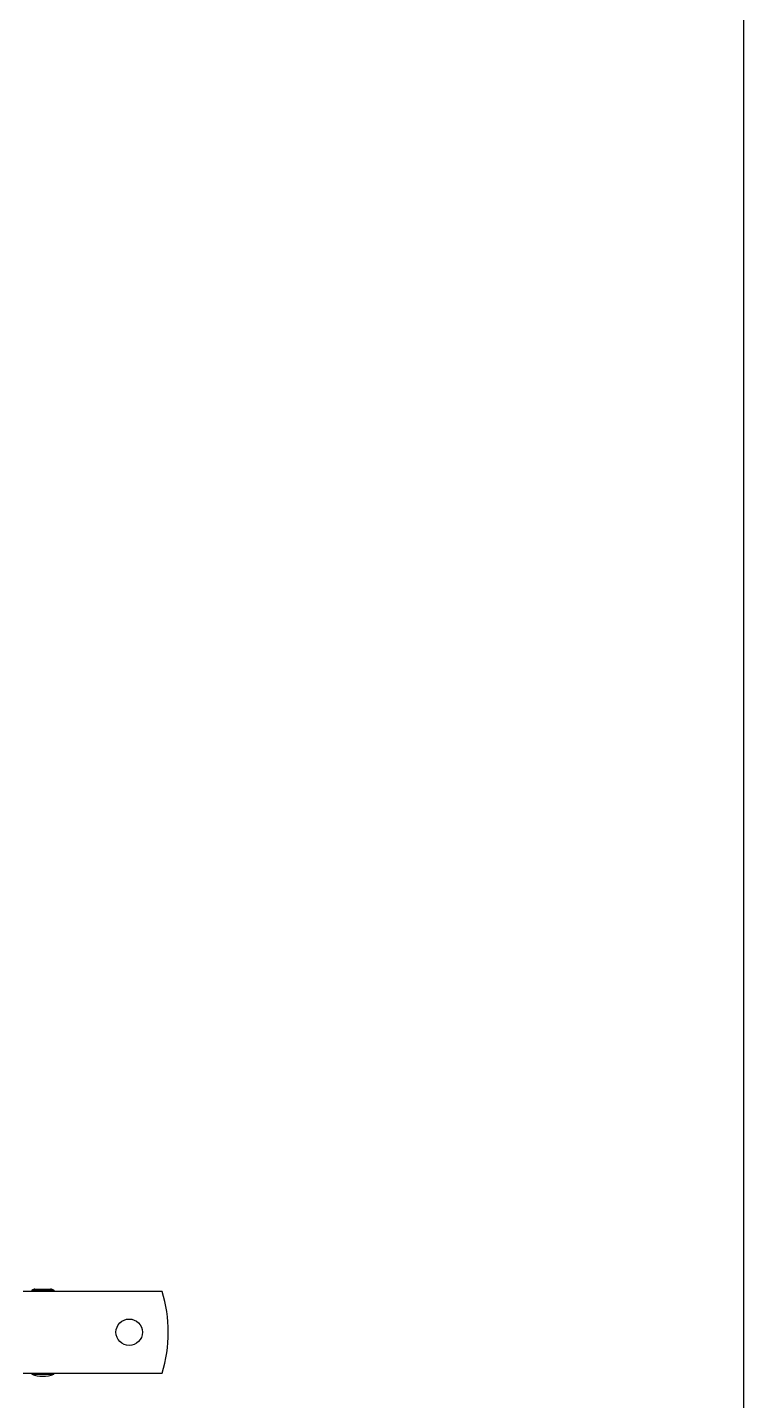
# Model space of a CAD drawing. Extents: x 69728788 to 150676229, y 20327566 to 43663798.
# Drawn here: x 75472586 to 75474663, y 20746596 to 20750578 of the extents above; entities that cross this region are included whole.
import ezdxf

# ---------------------------------------------------------------- set-up
doc = ezdxf.new("R2010")
doc.units = 0
doc.header["$LTSCALE"] = 1000
doc.header["$MEASUREMENT"] = 0
doc.layers.get('0').update_dxf_attribs({"linetype": 'CONTINUOUS'})
doc.layers.add('02___PRT_ALL_AXES', color=7, linetype='CONTINUOUS')
doc.layers.add('11122', color=7, linetype='CONTINUOUS')

msp = doc.modelspace()

# ---------------------------------------------------------------- linework, layer by layer
at = {"color": 0, "linetype": 'Continuous'}
for p, q in [((75472976.6, 20746913), (75472573.7, 20746913)), ((75472598.8, 20746916.6), (75472598.8, 20746913)), ((75472662.6, 20746916.6), (75472662.6, 20746913)), ((75472573.7, 20746676.1), (75472976.6, 20746676.1)), ((75472598.8, 20746676.1), (75472598.8, 20746672.4)), ((75472662.6, 20746676.1), (75472662.6, 20746672.4))]:
    msp.add_line(p, q, dxfattribs=at)
msp.add_arc((75472600, 20746794.5), 394.7, 342.5364, 17.4636, dxfattribs=at)
at = {"layer": '02___PRT_ALL_AXES', "color": 0, "linetype": 'Continuous'}
for p, q in [((75472607.9, 20746919.5), (75472598.8, 20746916.6)), ((75472598.8, 20746916.6), (75472662.6, 20746916.6)), ((75472598.8, 20746916.6), (75472598.8, 20746913)), ((75472607.9, 20746919.5), (75472653.5, 20746919.5)), ((75472653.5, 20746919.5), (75472662.6, 20746916.6)), ((75472662.6, 20746916.6), (75472662.6, 20746913)), ((75472598.8, 20746676.1), (75472598.8, 20746672.4)), ((75472598.8, 20746672.4), (75472662.6, 20746672.4)), ((75472662.6, 20746676.1), (75472662.6, 20746672.4))]:
    msp.add_line(p, q, dxfattribs=at)
msp.add_circle((75472881.3, 20746794.5), 38.3, dxfattribs=at)
for centre, start, end in [((75472630.7, 20746831.3), 104.4775, 110.4873), ((75472630.7, 20746831.3), 69.5127, 75.5225), ((75472630.7, 20746757.8), 249.5127, 290.4873)]:
    msp.add_arc(centre, 91.1, start, end, dxfattribs=at)
at = {"layer": '11122'}
msp.add_lwpolyline([(75462286.7, 20757591.5), (75474663, 20757591.5), (75474663, 20743551.6), (75462286.7, 20743551.6)], close=True, dxfattribs=at)

doc.saveas('drawing.dxf')
